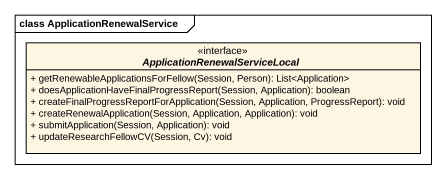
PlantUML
@startuml
mainframe class ApplicationRenewalService
hide circle
hide empty members
skinparam classAttributeIconSize 0
interface "ApplicationRenewalServiceLocal" as ApplicationRenewalServiceLoc <<interface>> {
  + getRenewableApplicationsForFellow(Session, Person): List<Application>
  + doesApplicationHaveFinalProgressReport(Session, Application): boolean
  + createFinalProgressReportForApplication(Session, Application, ProgressReport): void
  + createRenewalApplication(Session, Application, Application): void
  + submitApplication(Session, Application): void
  + updateResearchFellowCV(Session, Cv): void
}
@enduml
